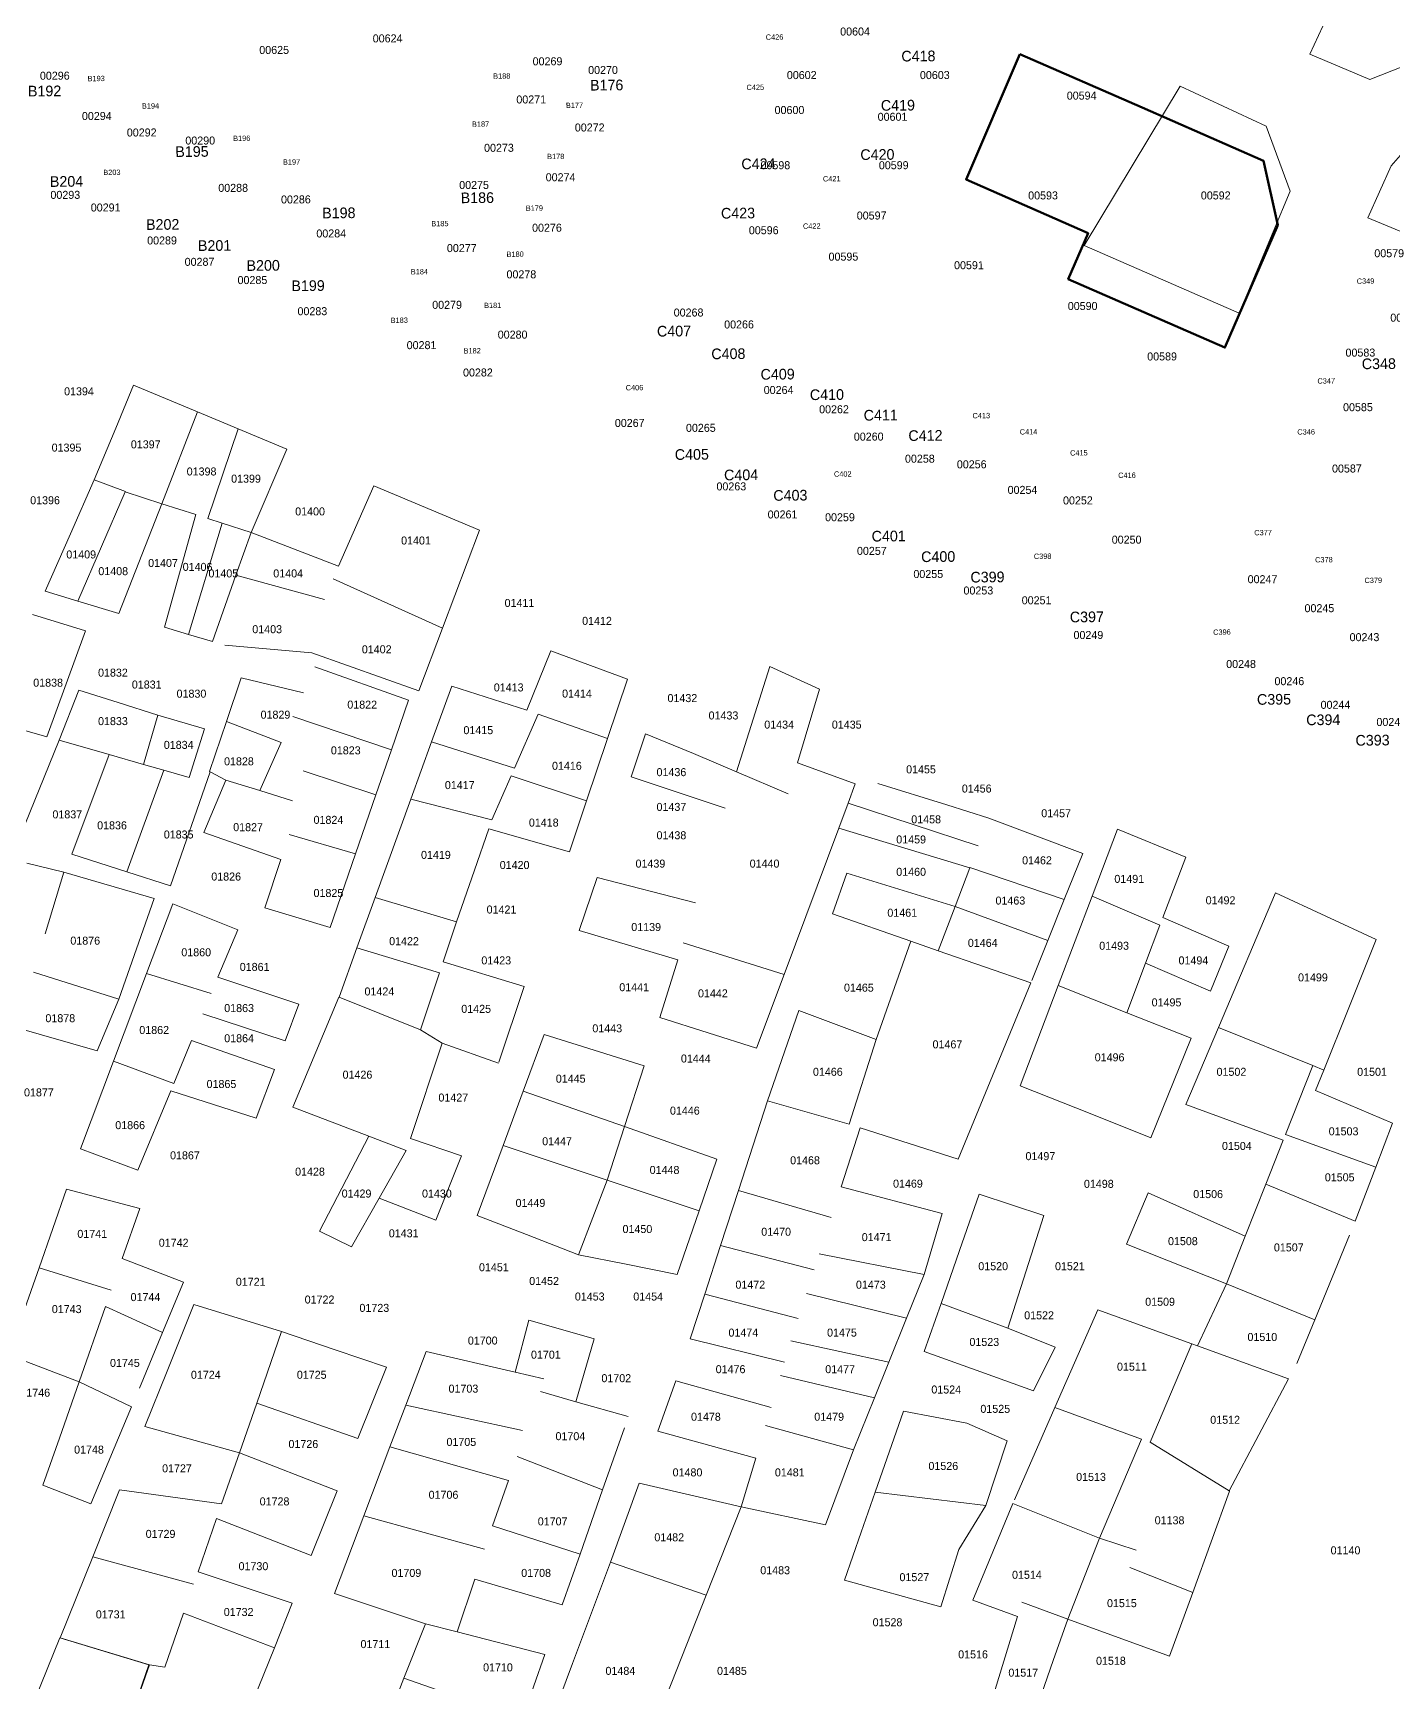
# Model space of a CAD drawing. Header units: metres. Extents: x 245232 to 248406, y 1633796 to 1637634.
# Drawn here: x 247452.9 to 247707.9, y 1634012.4 to 1634321.5 of the extents above; entities that cross this region are included whole.
import ezdxf
from ezdxf.enums import TextEntityAlignment as Align

# ---------------------------------------------------------------- set-up
doc = ezdxf.new("R2010")
doc.units = ezdxf.units.M
doc.header["$MEASUREMENT"] = 0
doc.layers.add('historique_numero_parcelle', color=7, linetype='Continuous')
doc.layers.add('numero_lot', color=7, linetype='Continuous')
doc.layers.add('LIMITES_PARCELLES', color=7, linetype='Continuous', lineweight=0, true_color=0xffffff)
doc.layers.add('PAKMM', color=7, linetype='Continuous', lineweight=0)
doc.styles.add('Style-FANCY', font='FANCY.shx')
doc.styles.add('Style-WORKING', font='WORKING.shx')

msp = doc.modelspace()

# ---------------------------------------------------------------- linework, layer by layer
at = {"layer": 'limites_parcelles'}
for p, q in [((247692.338, 1634317.551), (247700.34, 1634334.994)), ((247703.567, 1634312.794), (247692.338, 1634317.551)), ((247710.057, 1634315.366), (247703.567, 1634312.794)), ((247649.989, 1634281.705), (247667.981, 1634311.603)), ((247667.981, 1634311.603), (247684.12, 1634304.063)), ((247684.12, 1634304.063), (247688.618, 1634291.892)), ((247707.536, 1634296.654), (247711.505, 1634301.152)), ((247703.179, 1634286.902), (247707.536, 1634296.654)), ((247688.618, 1634291.892), (247679.093, 1634269.005)), ((247720.867, 1634279.549), (247703.179, 1634286.902)), ((247679.093, 1634269.005), (247649.989, 1634281.705)), ((247468.456, 1634247.475), (247471.813, 1634255.52)), ((247471.813, 1634255.52), (247483.781, 1634250.507)), ((247483.781, 1634250.507), (247477.098, 1634233.302)), ((247483.781, 1634250.507), (247491.43, 1634247.304)), ((247464.406, 1634237.77), (247468.456, 1634247.475)), ((247485.743, 1634230.523), (247491.43, 1634247.304)), ((247491.43, 1634247.304), (247500.523, 1634243.496)), ((247500.523, 1634243.496), (247493.821, 1634227.927)), ((247459.966, 1634227.663), (247464.406, 1634237.77)), ((247470.262, 1634235.571), (247464.406, 1634237.77)), ((247461.386, 1634215.023), (247470.235, 1634235.507)), ((247470.235, 1634235.507), (247470.262, 1634235.571)), ((247477.098, 1634233.302), (247470.235, 1634235.507)), ((247510.225, 1634221.577), (247516.876, 1634236.646)), ((247516.876, 1634236.646), (247536.683, 1634228.35)), ((247477.098, 1634233.302), (247469.041, 1634212.724)), ((247483.505, 1634231.243), (247477.098, 1634233.302)), ((247477.573, 1634210.162), (247483.505, 1634231.243)), ((247482.119, 1634208.796), (247488.403, 1634229.668)), ((247488.403, 1634229.668), (247485.743, 1634230.523)), ((247493.821, 1634227.927), (247488.403, 1634229.668)), ((247536.683, 1634228.35), (247529.706, 1634209.937)), ((247455.226, 1634216.873), (247459.966, 1634227.663)), ((247493.821, 1634227.927), (247491.003, 1634219.916)), ((247493.821, 1634227.927), (247510.225, 1634221.577)), ((247486.618, 1634207.445), (247491.003, 1634219.916)), ((247491.003, 1634219.916), (247507.613, 1634215.362)), ((247509.22, 1634219.186), (247529.706, 1634209.937)), ((247461.386, 1634215.023), (247455.226, 1634216.873)), ((247452.855, 1634212.528), (247462.765, 1634209.461)), ((247469.041, 1634212.724), (247461.386, 1634215.023)), ((247462.765, 1634209.461), (247455.525, 1634189.616)), ((247482.119, 1634208.796), (247477.573, 1634210.162)), ((247529.706, 1634209.937), (247525.253, 1634198.187)), ((247482.119, 1634208.796), (247486.618, 1634207.445)), ((247505.251, 1634205.331), (247488.899, 1634206.76)), ((247525.253, 1634198.187), (247505.251, 1634205.331)), ((247545.547, 1634194.589), (247550.045, 1634205.702)), ((247550.045, 1634205.702), (247564.398, 1634200.387)), ((247489.22, 1634192.483), (247491.969, 1634200.675)), ((247491.969, 1634200.675), (247503.637, 1634197.87)), ((247505.79, 1634202.713), (247523.358, 1634196.467)), ((247564.398, 1634200.387), (247560.673, 1634189.293)), ((247584.847, 1634183.005), (247591.107, 1634202.804)), ((247591.107, 1634202.804), (247600.425, 1634198.503)), ((247457.882, 1634188.943), (247461.54, 1634198.355)), ((247461.54, 1634198.355), (247468.93, 1634196.014)), ((247527.676, 1634188.667), (247531.439, 1634199.062)), ((247531.439, 1634199.062), (247545.547, 1634194.589)), ((247600.425, 1634198.503), (247596.277, 1634184.734)), ((247468.93, 1634196.014), (247476.345, 1634193.666)), ((247523.358, 1634196.467), (247520.159, 1634187.181)), ((247455.525, 1634189.616), (247444.699, 1634192.705)), ((247476.345, 1634193.666), (247473.684, 1634184.434)), ((247476.345, 1634193.666), (247485.111, 1634191.074)), ((247485.111, 1634191.074), (247482.232, 1634181.995)), ((247486.065, 1634183.081), (247489.22, 1634192.483)), ((247499.501, 1634188.558), (247489.22, 1634192.483)), ((247520.159, 1634187.181), (247501.641, 1634193.377)), ((247547.674, 1634193.844), (247543.245, 1634183.748)), ((247560.673, 1634189.293), (247547.674, 1634193.844)), ((247457.882, 1634188.943), (247450.459, 1634170.794)), ((247467.253, 1634186.269), (247457.882, 1634188.943)), ((247495.478, 1634179.5), (247499.501, 1634188.558)), ((247523.788, 1634177.923), (247527.676, 1634188.667)), ((247543.245, 1634183.748), (247527.676, 1634188.667)), ((247560.673, 1634189.293), (247556.735, 1634177.568)), ((247565.066, 1634182.084), (247567.79, 1634190.157)), ((247567.79, 1634190.157), (247576.793, 1634186.44)), ((247460.256, 1634167.602), (247467.253, 1634186.269)), ((247467.253, 1634186.269), (247473.684, 1634184.434)), ((247520.159, 1634187.181), (247517.249, 1634178.736)), ((247576.793, 1634186.44), (247584.847, 1634183.005)), ((247596.277, 1634184.734), (247607.108, 1634180.783)), ((247470.558, 1634164.298), (247477.465, 1634183.355)), ((247473.684, 1634184.434), (247477.465, 1634183.355)), ((247482.232, 1634181.995), (247477.465, 1634183.355)), ((247486.188, 1634183.015), (247478.739, 1634161.675)), ((247486.188, 1634183.015), (247486.065, 1634183.081)), ((247489.085, 1634181.466), (247486.188, 1634183.015)), ((247503.61, 1634183.212), (247517.249, 1634178.736)), ((247538.989, 1634174.043), (247542.605, 1634182.287)), ((247542.605, 1634182.287), (247556.735, 1634177.568)), ((247582.717, 1634176.2), (247565.066, 1634182.084)), ((247594.514, 1634178.882), (247584.847, 1634183.005)), ((247484.962, 1634171.665), (247489.085, 1634181.466)), ((247489.085, 1634181.466), (247495.478, 1634179.5)), ((247495.478, 1634179.5), (247501.599, 1634177.618)), ((247517.249, 1634178.736), (247513.435, 1634167.664)), ((247607.108, 1634180.783), (247605.745, 1634177.134)), ((247611.361, 1634180.856), (247624.281, 1634176.821)), ((247517.104, 1634159.455), (247523.788, 1634177.923)), ((247523.788, 1634177.923), (247538.989, 1634174.043)), ((247556.735, 1634177.568), (247553.525, 1634168.01)), ((247605.745, 1634177.134), (247603.999, 1634172.462)), ((247630.157, 1634169.149), (247605.745, 1634177.134)), ((247624.281, 1634176.821), (247632.145, 1634174.365)), ((247538.41, 1634172.341), (247535.693, 1634164.565)), ((247553.525, 1634168.01), (247538.41, 1634172.341)), ((247603.999, 1634172.462), (247593.75, 1634145.027)), ((247628.578, 1634165.003), (247603.999, 1634172.462)), ((247632.145, 1634174.365), (247649.732, 1634167.697)), ((247499.415, 1634166.617), (247484.962, 1634171.665)), ((247500.965, 1634171.306), (247513.435, 1634167.664)), ((247651.496, 1634159.704), (247656.269, 1634172.292)), ((247656.269, 1634172.292), (247669.051, 1634167.026)), ((247470.558, 1634164.298), (247460.256, 1634167.602)), ((247496.424, 1634157.565), (247499.415, 1634166.617)), ((247513.435, 1634167.664), (247508.664, 1634153.817)), ((247649.732, 1634167.697), (247646.292, 1634159.119)), ((247669.051, 1634167.026), (247664.765, 1634155.736)), ((247451.79, 1634165.89), (247458.737, 1634164.215)), ((247458.737, 1634164.215), (247455.208, 1634152.648)), ((247458.737, 1634164.215), (247475.691, 1634159.288)), ((247478.739, 1634161.675), (247470.558, 1634164.298)), ((247535.693, 1634164.565), (247532.318, 1634154.902)), ((247555.349, 1634153.289), (247558.705, 1634163.235)), ((247558.705, 1634163.235), (247577.17, 1634158.468)), ((247602.86, 1634156.422), (247605.512, 1634164.044)), ((247605.512, 1634164.044), (247625.83, 1634157.792)), ((247625.83, 1634157.792), (247628.578, 1634165.003)), ((247628.602, 1634165.066), (247646.292, 1634159.119)), ((247675.182, 1634135.122), (247685.882, 1634160.326)), ((247685.882, 1634160.326), (247704.748, 1634151.618)), ((247475.691, 1634159.288), (247469.056, 1634140.402)), ((247474.244, 1634145.21), (247479.176, 1634158.283)), ((247479.176, 1634158.283), (247491.325, 1634153.426)), ((247508.664, 1634153.817), (247496.424, 1634157.565)), ((247513.69, 1634150.021), (247517.104, 1634159.455)), ((247517.104, 1634159.455), (247532.318, 1634154.902)), ((247622.666, 1634149.487), (247625.83, 1634157.792)), ((247625.83, 1634157.792), (247643.202, 1634151.41)), ((247646.292, 1634159.119), (247643.202, 1634151.41)), ((247645.151, 1634142.969), (247651.496, 1634159.704)), ((247664.225, 1634154.314), (247651.496, 1634159.704)), ((247532.318, 1634154.902), (247529.814, 1634147.391)), ((247617.546, 1634151.28), (247602.86, 1634156.422)), ((247661.503, 1634147.143), (247664.225, 1634154.314)), ((247664.765, 1634155.736), (247677.13, 1634150.364)), ((247491.325, 1634153.426), (247487.627, 1634144.518)), ((247573.821, 1634147.762), (247555.349, 1634153.289)), ((247593.75, 1634145.027), (247574.833, 1634150.999)), ((247611.024, 1634132.871), (247617.546, 1634151.28)), ((247622.666, 1634149.487), (247617.546, 1634151.28)), ((247643.202, 1634151.41), (247640.189, 1634143.895)), ((247704.748, 1634151.618), (247699.478, 1634138.464)), ((247510.349, 1634140.79), (247513.69, 1634150.021)), ((247513.69, 1634150.021), (247529.129, 1634145.337)), ((247570.437, 1634136.946), (247573.821, 1634147.762)), ((247622.666, 1634149.487), (247640.005, 1634143.45)), ((247677.13, 1634150.364), (247673.695, 1634141.934)), ((247453.022, 1634145.482), (247469.056, 1634140.402)), ((247468.05, 1634128.793), (247474.244, 1634145.21)), ((247486.363, 1634141.473), (247474.244, 1634145.21)), ((247487.627, 1634144.518), (247502.772, 1634139.444)), ((247529.129, 1634145.337), (247525.571, 1634134.661)), ((247529.814, 1634147.391), (247545.056, 1634142.793)), ((247593.75, 1634145.027), (247588.587, 1634131.207)), ((247661.503, 1634147.143), (247657.984, 1634137.874)), ((247673.695, 1634141.934), (247661.503, 1634147.143)), ((247545.056, 1634142.793), (247540.282, 1634128.575)), ((247640.005, 1634143.45), (247626.377, 1634110.399)), ((247638.031, 1634124.193), (247645.151, 1634142.969)), ((247645.151, 1634142.969), (247657.984, 1634137.874)), ((247469.056, 1634140.402), (247464.956, 1634130.707)), ((247502.772, 1634139.444), (247500.205, 1634132.583)), ((247501.651, 1634120.17), (247510.294, 1634140.812)), ((247510.294, 1634140.812), (247510.349, 1634140.79)), ((247510.349, 1634140.79), (247525.571, 1634134.661)), ((247699.478, 1634138.464), (247694.936, 1634127.127)), ((247500.205, 1634132.583), (247484.771, 1634137.639)), ((247588.587, 1634131.207), (247570.437, 1634136.946)), ((247590.651, 1634121.331), (247596.543, 1634138.267)), ((247596.543, 1634138.267), (247611.024, 1634132.871)), ((247657.984, 1634137.874), (247670.084, 1634133.071)), ((247464.956, 1634130.707), (247449.569, 1634135.164)), ((247479.366, 1634124.621), (247482.693, 1634132.634)), ((247482.693, 1634132.634), (247498.212, 1634127.256)), ((247529.672, 1634132.147), (247523.691, 1634114.322)), ((247529.672, 1634132.147), (247525.571, 1634134.661)), ((247540.221, 1634128.424), (247529.672, 1634132.147)), ((247544.848, 1634123.179), (247548.786, 1634133.787)), ((247548.786, 1634133.787), (247567.511, 1634127.892)), ((247611.024, 1634132.871), (247605.944, 1634116.996)), ((247670.084, 1634133.071), (247662.485, 1634114.419)), ((247669.056, 1634120.692), (247675.182, 1634135.122)), ((247692.901, 1634127.95), (247675.182, 1634135.122)), ((247461.859, 1634112.383), (247468.05, 1634128.793)), ((247468.05, 1634128.793), (247479.366, 1634124.621)), ((247498.212, 1634127.256), (247494.778, 1634118.077)), ((247567.511, 1634127.892), (247563.837, 1634116.521)), ((247687.777, 1634115.045), (247692.901, 1634127.95)), ((247694.936, 1634127.127), (247692.901, 1634127.95)), ((247694.936, 1634127.127), (247693.389, 1634123.267)), ((247478.789, 1634123.231), (247472.605, 1634108.337)), ((247494.778, 1634118.077), (247478.789, 1634123.231)), ((247541.069, 1634113.001), (247544.848, 1634123.179)), ((247563.837, 1634116.521), (247544.848, 1634123.179)), ((247651.133, 1634118.956), (247638.031, 1634124.193)), ((247693.389, 1634123.267), (247707.803, 1634117.145)), ((247515.895, 1634114.726), (247501.651, 1634120.17)), ((247585.204, 1634104.553), (247590.651, 1634121.331)), ((247605.944, 1634116.996), (247590.651, 1634121.331)), ((247687.344, 1634113.957), (247669.056, 1634120.692)), ((247662.485, 1634114.419), (247651.133, 1634118.956)), ((247707.803, 1634117.145), (247704.659, 1634108.93)), ((247506.645, 1634096.895), (247515.895, 1634114.726)), ((247515.895, 1634114.726), (247522.925, 1634112.039)), ((247523.691, 1634114.322), (247533.28, 1634111.071)), ((247563.837, 1634116.521), (247560.596, 1634106.492)), ((247563.837, 1634116.521), (247581.176, 1634110.443)), ((247608.04, 1634116.319), (247604.426, 1634105.207)), ((247626.377, 1634110.399), (247608.04, 1634116.319)), ((247684.066, 1634105.701), (247687.344, 1634113.957)), ((247704.659, 1634108.93), (247687.777, 1634115.045)), ((247472.605, 1634108.337), (247461.859, 1634112.383)), ((247522.925, 1634112.039), (247517.842, 1634103.112)), ((247533.28, 1634111.071), (247528.445, 1634098.984)), ((247536.19, 1634099.857), (247541.069, 1634113.001)), ((247560.588, 1634106.495), (247541.069, 1634113.001)), ((247581.176, 1634110.443), (247577.836, 1634100.746)), ((247704.659, 1634108.93), (247700.787, 1634098.814)), ((247454.077, 1634090.059), (247459.224, 1634104.817)), ((247459.224, 1634104.817), (247472.988, 1634101.18)), ((247560.588, 1634106.495), (247555.223, 1634092.496)), ((247560.596, 1634106.492), (247560.588, 1634106.495)), ((247577.836, 1634100.746), (247560.596, 1634106.492)), ((247581.854, 1634094.233), (247585.204, 1634104.553)), ((247602.562, 1634099.474), (247585.204, 1634104.553)), ((247604.426, 1634105.207), (247623.379, 1634100.205)), ((247680.209, 1634095.99), (247684.066, 1634105.701)), ((247700.787, 1634098.814), (247684.066, 1634105.701)), ((247517.842, 1634103.112), (247512.639, 1634093.976)), ((247528.445, 1634098.984), (247517.842, 1634103.112)), ((247626.635, 1634093.291), (247630.33, 1634103.882)), ((247630.33, 1634103.882), (247642.437, 1634099.844)), ((247657.931, 1634094.487), (247662.027, 1634104.135)), ((247662.027, 1634104.135), (247680.209, 1634095.99)), ((247472.988, 1634101.18), (247469.698, 1634091.794)), ((247545.456, 1634096.273), (247536.19, 1634099.857)), ((247577.836, 1634100.746), (247573.726, 1634088.811)), ((247623.379, 1634100.205), (247620.027, 1634088.809)), ((247642.437, 1634099.844), (247638.648, 1634087.943)), ((247512.639, 1634093.976), (247506.645, 1634096.895)), ((247555.223, 1634092.496), (247545.456, 1634096.273)), ((247680.209, 1634095.99), (247676.667, 1634087.072)), ((247699.773, 1634096.164), (247693.237, 1634080.304)), ((247564.131, 1634090.722), (247555.223, 1634092.496)), ((247578.901, 1634085.139), (247581.854, 1634094.233)), ((247599.374, 1634089.672), (247581.854, 1634094.233)), ((247620.027, 1634088.809), (247600.346, 1634092.661)), ((247623.18, 1634083.386), (247626.635, 1634093.291)), ((247676.667, 1634087.072), (247657.931, 1634094.487)), ((247448.389, 1634073.75), (247454.077, 1634090.059)), ((247467.608, 1634085.831), (247454.077, 1634090.059)), ((247469.698, 1634091.794), (247481.168, 1634087.329)), ((247573.726, 1634088.811), (247564.131, 1634090.722)), ((247481.168, 1634087.329), (247477.24, 1634077.924)), ((247620.027, 1634088.809), (247616.721, 1634080.621)), ((247638.648, 1634087.943), (247635.71, 1634078.711)), ((247671.27, 1634075.43), (247676.667, 1634087.072)), ((247693.237, 1634080.304), (247676.667, 1634087.072)), ((247461.591, 1634068.668), (247466.55, 1634082.814)), ((247466.55, 1634082.814), (247477.24, 1634077.924)), ((247478.1, 1634070.676), (247483.118, 1634083.194)), ((247483.118, 1634083.194), (247499.564, 1634078.082)), ((247576.172, 1634076.734), (247578.901, 1634085.139)), ((247596.396, 1634080.517), (247578.901, 1634085.139)), ((247616.721, 1634080.621), (247597.93, 1634085.233)), ((247620.028, 1634074.351), (247623.18, 1634083.386)), ((247635.71, 1634078.711), (247623.18, 1634083.386)), ((247543.353, 1634070.469), (247545.905, 1634080.22)), ((247545.905, 1634080.22), (247551.374, 1634078.671)), ((247616.721, 1634080.621), (247613.385, 1634072.362)), ((247644.522, 1634063.877), (247652.546, 1634082.197)), ((247652.546, 1634082.197), (247670.222, 1634075.809)), ((247693.237, 1634080.304), (247689.851, 1634072.087)), ((247477.24, 1634077.924), (247472.891, 1634067.511)), ((247494.89, 1634064.661), (247499.564, 1634078.082)), ((247499.564, 1634078.082), (247509.606, 1634074.669)), ((247551.374, 1634078.671), (247558.146, 1634076.753)), ((247558.146, 1634076.753), (247554.732, 1634064.955)), ((247593.839, 1634072.333), (247576.172, 1634076.734)), ((247635.71, 1634078.711), (247644.603, 1634075.178)), ((247461.591, 1634068.668), (247448.389, 1634073.75)), ((247509.606, 1634074.669), (247519.194, 1634071.41)), ((247522.834, 1634064.311), (247526.641, 1634074.365)), ((247526.641, 1634074.365), (247543.353, 1634070.469)), ((247613.385, 1634072.362), (247595.043, 1634076.356)), ((247631.317, 1634070.307), (247620.028, 1634074.351)), ((247644.603, 1634075.178), (247640.505, 1634067.015)), ((247670.222, 1634075.809), (247662.38, 1634057.333)), ((247670.222, 1634075.809), (247671.27, 1634075.43)), ((247671.27, 1634075.43), (247688.331, 1634069.225)), ((247473.93, 1634060.274), (247478.1, 1634070.676)), ((247519.194, 1634071.41), (247513.866, 1634058.061)), ((247543.353, 1634070.469), (247548.741, 1634069.212)), ((247613.385, 1634072.362), (247610.693, 1634065.694)), ((247640.505, 1634067.015), (247631.317, 1634070.307)), ((247457.9, 1634058.139), (247461.591, 1634068.668)), ((247461.591, 1634068.668), (247471.415, 1634063.979)), ((247461.591, 1634068.668), (247461.591, 1634068.668)), ((247570.095, 1634059.452), (247573.492, 1634068.874)), ((247573.492, 1634068.874), (247591.304, 1634063.864)), ((247610.693, 1634065.694), (247593.099, 1634069.86)), ((247688.331, 1634069.225), (247677.175, 1634048.22)), ((247494.89, 1634064.661), (247491.647, 1634055.352)), ((247513.866, 1634058.061), (247494.89, 1634064.661)), ((247519.869, 1634056.481), (247522.834, 1634064.311)), ((247544.686, 1634059.52), (247522.834, 1634064.311)), ((247548.08, 1634066.831), (247554.732, 1634064.955)), ((247554.732, 1634064.955), (247564.556, 1634062.184)), ((247610.693, 1634065.694), (247606.752, 1634055.937)), ((247471.415, 1634063.979), (247463.817, 1634045.787)), ((247610.832, 1634047.989), (247616.136, 1634063.193)), ((247616.136, 1634063.193), (247627.984, 1634060.931)), ((247636.934, 1634046.554), (247644.522, 1634063.877)), ((247644.522, 1634063.877), (247660.769, 1634057.923)), ((247454.809, 1634049.321), (247457.9, 1634058.139)), ((247491.647, 1634055.352), (247473.93, 1634060.274)), ((247563.83, 1634060.075), (247559.732, 1634048.402)), ((247588.461, 1634054.365), (247570.095, 1634059.452)), ((247606.748, 1634055.938), (247590.285, 1634060.458)), ((247627.984, 1634060.931), (247635.594, 1634057.618)), ((247488.315, 1634045.786), (247491.647, 1634055.352)), ((247491.647, 1634055.352), (247509.952, 1634048.257)), ((247514.985, 1634043.582), (247519.869, 1634056.481)), ((247519.869, 1634056.481), (247542.11, 1634050.168)), ((247606.748, 1634055.938), (247601.524, 1634041.863)), ((247606.752, 1634055.937), (247606.748, 1634055.938)), ((247635.594, 1634057.618), (247631.55, 1634045.463)), ((247660.769, 1634057.923), (247652.855, 1634039.341)), ((247662.38, 1634057.333), (247677.175, 1634048.22)), ((247559.732, 1634048.402), (247543.714, 1634054.66)), ((247585.73, 1634045.241), (247588.461, 1634054.365)), ((247463.817, 1634045.787), (247454.809, 1634049.321)), ((247542.11, 1634050.168), (247539.084, 1634041.696)), ((247561.226, 1634034.851), (247566.578, 1634049.697)), ((247566.578, 1634049.697), (247585.73, 1634045.241)), ((247464.137, 1634035.841), (247469.173, 1634048.405)), ((247469.173, 1634048.405), (247488.315, 1634045.786)), ((247509.952, 1634048.257), (247505.111, 1634036.129)), ((247559.732, 1634048.402), (247555.498, 1634036.341)), ((247608.226, 1634040.518), (247610.832, 1634047.989)), ((247631.55, 1634045.463), (247610.832, 1634047.989)), ((247629.135, 1634027.744), (247636.646, 1634045.86)), ((247636.646, 1634045.86), (247652.855, 1634039.341)), ((247670.356, 1634029.173), (247677.238, 1634048.181)), ((247677.238, 1634048.181), (247677.175, 1634048.22)), ((247487.354, 1634043.027), (247483.89, 1634033.08)), ((247505.111, 1634036.129), (247487.354, 1634043.027)), ((247509.472, 1634029.023), (247514.985, 1634043.582)), ((247514.985, 1634043.582), (247537.616, 1634037.29)), ((247585.73, 1634045.241), (247579.158, 1634028.663)), ((247601.524, 1634041.863), (247585.73, 1634045.241)), ((247631.55, 1634045.463), (247626.532, 1634037.223)), ((247539.084, 1634041.696), (247555.498, 1634036.341)), ((247605.088, 1634031.523), (247608.226, 1634040.518)), ((247555.498, 1634036.341), (247552.166, 1634026.849)), ((247626.532, 1634037.223), (247623.148, 1634026.521)), ((247652.855, 1634039.341), (247646.928, 1634024.207)), ((247659.734, 1634037.118), (247652.855, 1634039.341)), ((247458.069, 1634020.702), (247464.137, 1634035.841)), ((247483.066, 1634030.715), (247464.137, 1634035.841)), ((247554.082, 1634015.85), (247561.218, 1634034.854)), ((247561.218, 1634034.854), (247561.226, 1634034.851)), ((247561.226, 1634034.851), (247579.158, 1634028.663)), ((247670.356, 1634029.173), (247658.57, 1634033.838)), ((247483.89, 1634033.08), (247501.544, 1634027.195)), ((247535.753, 1634031.696), (247532.452, 1634021.784)), ((247552.166, 1634026.849), (247535.753, 1634031.696)), ((247623.148, 1634026.521), (247605.088, 1634031.523)), ((247501.544, 1634027.195), (247498.201, 1634018.82)), ((247526.516, 1634023.307), (247509.472, 1634029.023)), ((247579.158, 1634028.663), (247571.76, 1634009.999)), ((247637.523, 1634024.658), (247629.135, 1634027.744)), ((247646.928, 1634024.207), (247638.356, 1634027.382)), ((247670.356, 1634029.173), (247666.028, 1634017.22)), ((247477.647, 1634015.158), (247481.183, 1634025.31)), ((247481.183, 1634025.31), (247498.201, 1634018.82)), ((247633.347, 1634010.99), (247637.523, 1634024.658)), ((247646.928, 1634024.207), (247644.21, 1634016.421)), ((247666.028, 1634017.22), (247646.928, 1634024.207)), ((247522.496, 1634013.111), (247526.516, 1634023.307)), ((247526.516, 1634023.307), (247532.452, 1634021.784)), ((247532.452, 1634021.784), (247548.907, 1634017.563)), ((247453.257, 1634008.961), (247457.963, 1634020.702)), ((247457.963, 1634020.702), (247474.684, 1634015.634)), ((247474.79, 1634015.634), (247458.069, 1634020.702)), ((247498.201, 1634018.82), (247494.253, 1634008.931)), ((247474.684, 1634015.634), (247471.589, 1634006.759)), ((247471.695, 1634006.759), (247474.79, 1634015.634)), ((247474.79, 1634015.634), (247477.647, 1634015.158)), ((247548.907, 1634017.563), (247544.633, 1634005.389)), ((247548.841, 1634001.891), (247554.082, 1634015.85)), ((247644.21, 1634016.421), (247641.451, 1634008.518)), ((247517.388, 1634000.156), (247522.496, 1634013.111)), ((247522.496, 1634013.111), (247544.633, 1634005.389))]:
    msp.add_line(p, q, dxfattribs=at)
at = {"layer": 'PAKMM', "color": 3, "lineweight": 53, "flags": 128}
msp.add_lwpolyline([(247637.98, 1634317.59), (247627.86, 1634294.09), (247650.76, 1634284), (247647.03, 1634275.42), (247676.4, 1634262.55), (247686.29, 1634285.51), (247683.63, 1634297.59), (247660.88, 1634307.56), (247637.98, 1634317.59)], close=True, dxfattribs=at)

# ---------------------------------------------------------------- texts
at = {"layer": 'historique_numero_parcelle', "style": 'Style-FANCY'}
for s, p in [('00624', (247519.429, 1634320.531)), ('00604', (247607.059, 1634321.819)), ('00625', (247498.163, 1634318.362)), ('00269', (247549.407, 1634316.235)), ('00270', (247559.811, 1634314.604)), ('00296', (247457.037, 1634313.535)), ('00602', (247597.064, 1634313.655)), ('00603', (247622.011, 1634313.655)), ('00271', (247546.353, 1634309.085)), ('00594', (247649.539, 1634309.802)), ('00294', (247464.914, 1634305.979)), ('00600', (247594.765, 1634307.1)), ('00601', (247614.087, 1634305.835)), ('00292', (247473.329, 1634302.89)), ('00272', (247557.315, 1634303.828)), ('00290', (247484.3, 1634301.378)), ('00273', (247540.3, 1634300.017)), ('00598', (247592.12, 1634296.751)), ('00599', (247614.309, 1634296.751)), ('00288', (247490.475, 1634292.508)), ('00275', (247535.636, 1634293.051)), ('00274', (247551.855, 1634294.498)), ('00293', (247459.008, 1634291.193)), ('00286', (247502.235, 1634290.339)), ('00593', (247642.303, 1634291.089)), ('00592', (247674.674, 1634291.089)), ('00291', (247466.572, 1634288.828)), ('00597', (247610.17, 1634287.322)), ('00284', (247508.863, 1634283.966)), ('00276', (247549.3, 1634285.035)), ('00596', (247589.936, 1634284.562)), ('00289', (247477.14, 1634282.651)), ('00277', (247533.336, 1634281.224)), ('00579', (247707.196, 1634280.255)), ('00287', (247484.169, 1634278.643)), ('00595', (247604.881, 1634279.617)), ('00591', (247628.41, 1634278.008)), ('00285', (247494.089, 1634275.226)), ('00278', (247544.504, 1634276.296)), ('00279', (247530.577, 1634270.579)), ('00283', (247505.326, 1634269.386)), ('00268', (247575.851, 1634269.136)), ('00590', (247649.728, 1634270.362)), ('00581', (247710.193, 1634268.18)), ('00280', (247542.862, 1634264.994)), ('00266', (247585.311, 1634266.902)), ('00281', (247525.791, 1634263.023)), ('00583', (247701.793, 1634261.626)), ('00589', (247664.616, 1634260.904)), ('00282', (247536.358, 1634257.897)), ('00264', (247592.727, 1634254.614)), ('00262', (247603.114, 1634251)), ('00585', (247701.333, 1634251.392)), ('00267', (247564.814, 1634248.438)), ('00265', (247578.15, 1634247.518)), ('00260', (247609.618, 1634245.875)), ('00258', (247619.209, 1634241.735)), ('00256', (247628.932, 1634240.684)), ('00587', (247699.263, 1634239.893)), ('00263', (247583.866, 1634236.544)), ('00254', (247638.451, 1634235.887)), ('00252', (247648.837, 1634233.916)), ('00261', (247593.465, 1634231.287)), ('00259', (247604.231, 1634230.762)), ('00257', (247610.209, 1634224.454)), ('00250', (247657.969, 1634226.556)), ('00255', (247620.786, 1634220.117)), ('00247', (247683.447, 1634219.143)), ('00253', (247630.18, 1634217.028)), ('00251', (247641.093, 1634215.188)), ('00245', (247694.11, 1634213.71)), ('00249', (247650.801, 1634208.683)), ('00243', (247702.56, 1634208.277)), ('00248', (247679.423, 1634203.246)), ('00246', (247688.477, 1634200.026)), ('00244', (247697.121, 1634195.599)), ('00242', (247707.59, 1634192.379))]:
    msp.add_text(s, height=1.5, rotation=0.1323, dxfattribs=at).set_placement(p, align=Align.MIDDLE_CENTER)
for s, p in [('01394', (247461.569, 1634254.367)), ('01395', (247459.232, 1634243.815)), ('01397', (247474.082, 1634244.422)), ('01398', (247484.555, 1634239.338)), ('01399', (247492.883, 1634237.994)), ('01396', (247455.213, 1634233.945)), ('01400', (247504.894, 1634231.853)), ('01401', (247524.749, 1634226.399)), ('01409', (247461.985, 1634223.785)), ('01407', (247477.325, 1634222.184)), ('01406', (247483.803, 1634221.453)), ('01408', (247467.989, 1634220.65)), ('01405', (247488.633, 1634220.228)), ('01404', (247500.786, 1634220.228)), ('01411', (247544.15, 1634214.694)), ('01403', (247496.849, 1634209.77)), ('01412', (247558.682, 1634211.335)), ('01402', (247517.389, 1634205.999)), ('01838', (247455.785, 1634199.742)), ('01832', (247467.937, 1634201.628)), ('01831', (247474.271, 1634199.399)), ('01830', (247482.658, 1634197.685)), ('01413', (247542.121, 1634198.853)), ('01414', (247554.928, 1634197.701)), ('01432', (247574.688, 1634196.857)), ('01829', (247498.405, 1634193.742)), ('01822', (247514.666, 1634195.627)), ('01433', (247582.39, 1634193.6)), ('01833', (247467.937, 1634192.542)), ('01415', (247536.435, 1634190.844)), ('01434', (247592.832, 1634191.885)), ('01435', (247605.498, 1634191.885)), ('01834', (247480.261, 1634188.084)), ('01823', (247511.585, 1634187.056)), ('01828', (247491.559, 1634184.999)), ('01416', (247553.038, 1634184.158)), ('01436', (247572.634, 1634182.971)), ('01455', (247619.423, 1634183.497)), ('01417', (247532.954, 1634180.548)), ('01456', (247629.864, 1634179.897)), ('01837', (247459.379, 1634175.056)), ('01437', (247572.634, 1634176.456)), ('01457', (247644.755, 1634175.268)), ('01836', (247467.766, 1634172.998)), ('01827', (247493.27, 1634172.656)), ('01824', (247508.333, 1634174.027)), ('01418', (247548.702, 1634173.519)), ('01458', (247620.386, 1634174.13)), ('01835', (247480.261, 1634171.284)), ('01438', (247572.634, 1634171.142)), ('01459', (247617.575, 1634170.355)), ('01419', (247528.481, 1634167.463)), ('01420', (247543.236, 1634165.56)), ('01439', (247568.697, 1634165.828)), ('01440', (247590.093, 1634165.828)), ('01462', (247641.166, 1634166.443)), ('01826', (247489.162, 1634163.398)), ('01460', (247617.575, 1634164.286)), ('01491', (247658.462, 1634162.964)), ('01825', (247508.333, 1634160.312)), ('01421', (247540.777, 1634157.219)), ('01461', (247615.906, 1634156.617)), ('01463', (247636.178, 1634158.9)), ('01492', (247675.578, 1634158.948)), ('01139', (247567.901, 1634153.934)), ('01876', (247462.744, 1634151.383)), ('01422', (247522.506, 1634151.285)), ('01464', (247630.994, 1634150.965)), ('01493', (247655.625, 1634150.425)), ('01860', (247483.546, 1634149.201)), ('01423', (247539.794, 1634147.685)), ('01494', (247670.492, 1634147.682)), ('01861', (247494.5, 1634146.458)), ('01499', (247692.897, 1634144.493)), ('01424', (247517.885, 1634141.856)), ('01441', (247565.652, 1634142.652)), ('01442', (247580.407, 1634141.5)), ('01465', (247607.776, 1634142.571)), ('01863', (247491.591, 1634138.744)), ('01425', (247536.028, 1634138.599)), ('01495', (247665.449, 1634139.809)), ('01878', (247458.068, 1634136.845)), ('01862', (247475.672, 1634134.629)), ('01443', (247560.6, 1634134.943)), ('01864', (247491.591, 1634133.086)), ('01467', (247624.38, 1634131.942)), ('01444', (247577.203, 1634129.285)), ('01496', (247654.778, 1634129.51)), ('01426', (247513.777, 1634126.256)), ('01445', (247553.753, 1634125.514)), ('01466', (247601.957, 1634126.799)), ('01502', (247677.62, 1634126.793)), ('01501', (247703.98, 1634126.793)), ('01877', (247454.058, 1634122.934)), ('01865', (247488.282, 1634124.508)), ('01427', (247531.749, 1634121.97)), ('01446', (247575.149, 1634119.514)), ('01866', (247471.165, 1634116.793)), ('01447', (247551.196, 1634113.779)), ('01504', (247678.635, 1634112.894)), ('01503', (247698.644, 1634115.637)), ('01867', (247481.435, 1634111.136)), ('01468', (247597.681, 1634110.208)), ('01497', (247641.803, 1634110.984)), ('01428', (247504.876, 1634108.084)), ('01448', (247571.345, 1634108.391)), ('01505', (247697.917, 1634107.016)), ('01429', (247513.605, 1634103.97)), ('01430', (247528.668, 1634103.97)), ('01469', (247616.972, 1634105.827)), ('01498', (247652.758, 1634105.793)), ('01506', (247673.251, 1634103.868)), ('01449', (247546.208, 1634102.219)), ('01741', (247464.057, 1634096.416)), ('01742', (247479.316, 1634094.751)), ('01431', (247522.441, 1634096.52)), ('01450', (247566.259, 1634097.321)), ('01470', (247592.267, 1634096.81)), ('01471', (247611.102, 1634095.802)), ('01508', (247668.516, 1634095.049)), ('01507', (247688.371, 1634093.874)), ('01451', (247539.348, 1634090.155)), ('01520', (247632.954, 1634090.354)), ('01521', (247647.332, 1634090.354)), ('01721', (247493.759, 1634087.434)), ('01452', (247548.763, 1634087.583)), ('01472', (247587.421, 1634086.887)), ('01473', (247610.016, 1634086.887)), ('01743', (247459.265, 1634082.309)), ('01744', (247474.034, 1634084.563)), ('01722', (247506.67, 1634084.103)), ('01723', (247516.94, 1634082.536)), ('01453', (247557.321, 1634084.669)), ('01454', (247568.276, 1634084.669)), ('01509', (247664.243, 1634083.686)), ('01522', (247641.561, 1634081.146)), ('01700', (247537.261, 1634076.411)), ('01474', (247586.118, 1634077.902)), ('01475', (247604.604, 1634077.902)), ('01523', (247631.291, 1634076.15)), ('01510', (247683.413, 1634077.085)), ('01701', (247549.096, 1634073.766)), ('01745', (247470.176, 1634072.219)), ('01724', (247485.347, 1634069.997)), ('01725', (247505.202, 1634069.997)), ('01476', (247583.721, 1634071.044)), ('01477', (247604.261, 1634071.044)), ('01511', (247658.956, 1634071.516)), ('01746', (247453.374, 1634066.643)), ('01703', (247533.642, 1634067.398)), ('01702', (247562.301, 1634069.357)), ('01524', (247624.151, 1634067.235)), ('01525', (247633.345, 1634063.611)), ('01478', (247579.1, 1634062.13)), ('01479', (247602.207, 1634062.13)), ('01512', (247676.438, 1634061.557)), ('01705', (247533.251, 1634057.406)), ('01704', (247553.693, 1634058.484)), ('01748', (247463.449, 1634055.965)), ('01726', (247503.633, 1634057.015)), ('01727', (247479.938, 1634052.459)), ('01480', (247575.649, 1634051.695)), ('01481', (247594.82, 1634051.695)), ('01526', (247623.606, 1634052.904)), ('01513', (247651.298, 1634050.854)), ('01728', (247498.235, 1634046.257)), ('01706', (247529.907, 1634047.5)), ('01707', (247550.367, 1634042.513)), ('01138', (247666.022, 1634042.716)), ('01729', (247476.864, 1634040.171)), ('01482', (247572.225, 1634039.524)), ('01140', (247699.003, 1634037.083)), ('01730', (247494.274, 1634034.112)), ('01709', (247522.947, 1634032.849)), ('01708', (247547.27, 1634032.849)), ('01483', (247592.081, 1634033.352)), ('01514', (247639.279, 1634032.496)), ('01527', (247618.176, 1634032.055)), ('01515', (247657.081, 1634027.181)), ('01731', (247467.514, 1634025.078)), ('01732', (247491.499, 1634025.526)), ('01528', (247613.146, 1634023.602)), ('01711', (247517.135, 1634019.505)), ('01516', (247629.18, 1634017.581)), ('01710', (247540.117, 1634015.141)), ('01484', (247563.063, 1634014.494)), ('01485', (247583.977, 1634014.494)), ('01517', (247638.595, 1634014.152)), ('01518', (247655.027, 1634016.381))]:
    msp.add_text(s, height=1.5, dxfattribs=at).set_placement(p, align=Align.MIDDLE_CENTER)
at = {"layer": 'numero_lot', "linetype": 'Continuous'}
for s, height, style, p in [('C426', 1, 'Style-WORKING', (247590.321, 1634320.262)), ('C418', 2, 'Style-WORKING', (247615.751, 1634316.195)), ('B192', 2, 'Style-WORKING', (247452.011, 1634309.64)), ('B193', 1, 'Style-WORKING', (247463.184, 1634312.496)), ('B188', 1, 'Style-WORKING', (247539.227, 1634312.955)), ('B176', 2, 'Style-WORKING', (247557.387, 1634310.751)), ('C425', 1, 'Style-WORKING', (247586.716, 1634310.848)), ('B194', 1, 'Style-WORKING', (247473.373, 1634307.357)), ('B177', 1, 'Style-WORKING', (247552.857, 1634307.472)), ('C419', 2, 'Style-WORKING', (247611.906, 1634306.963)), ('B196', 1, 'Style-WORKING', (247490.475, 1634301.287)), ('B187', 1, 'Style-WORKING', (247535.255, 1634303.951)), ('B195', 2, 'Style-WORKING', (247479.639, 1634298.289)), ('C420', 2, 'Style-WORKING', (247608.062, 1634297.733)), ('B197', 1, 'Style-WORKING', (247499.822, 1634296.851)), ('B178', 1, 'Style-WORKING', (247549.338, 1634297.888)), ('C424', 2, 'Style-WORKING', (247585.756, 1634295.987)), ('B204', 2, 'Style-WORKING', (247456.126, 1634292.688)), ('B203', 1, 'Style-FANCY', (247466.139, 1634294.902)), ('C421', 1, 'Style-WORKING', (247601.046, 1634293.707)), ('B186', 2, 'Style-WORKING', (247533.139, 1634289.633)), ('B198', 2, 'Style-WORKING', (247507.171, 1634286.788)), ('B179', 1, 'Style-WORKING', (247545.332, 1634288.195)), ('C423', 2, 'Style-WORKING', (247581.934, 1634286.741)), ('B202', 2, 'Style-WORKING', (247474.153, 1634284.621)), ('B185', 1, 'Style-WORKING', (247527.627, 1634285.297)), ('C422', 1, 'Style-WORKING', (247597.301, 1634284.836)), ('B201', 2, 'Style-WORKING', (247483.883, 1634280.669)), ('B180', 1, 'Style-WORKING', (247541.73, 1634279.56)), ('B200', 2, 'Style-WORKING', (247492.986, 1634276.938)), ('B199', 2, 'Style-WORKING', (247501.406, 1634273.144)), ('B184', 1, 'Style-WORKING', (247523.778, 1634276.275)), ('C349', 1, 'Style-WORKING', (247701.115, 1634274.517)), ('B183', 1, 'Style-WORKING', (247520.005, 1634267.176)), ('B181', 1, 'Style-WORKING', (247537.52, 1634269.97)), ('C407', 2, 'Style-WORKING', (247569.936, 1634264.625)), ('B182', 1, 'Style-WORKING', (247533.674, 1634261.449)), ('C408', 2, 'Style-WORKING', (247580.123, 1634260.378)), ('C348', 2, 'Style-WORKING', (247702.066, 1634258.511)), ('C409', 2, 'Style-WORKING', (247589.361, 1634256.547)), ('C347', 1, 'Style-WORKING', (247693.743, 1634255.804)), ('C406', 1, 'Style-WORKING', (247564.068, 1634254.535)), ('C410', 2, 'Style-WORKING', (247598.598, 1634252.716)), ('C411', 2, 'Style-WORKING', (247608.682, 1634248.87)), ('C413', 1, 'Style-WORKING', (247629.09, 1634249.3)), ('C412', 2, 'Style-WORKING', (247617.071, 1634245.054)), ('C414', 1, 'Style-WORKING', (247637.941, 1634246.262)), ('C346', 1, 'Style-WORKING', (247689.976, 1634246.245)), ('C405', 2, 'Style-WORKING', (247573.273, 1634241.505)), ('C415', 1, 'Style-WORKING', (247647.372, 1634242.317)), ('C404', 2, 'Style-WORKING', (247582.51, 1634237.674)), ('C402', 1, 'Style-WORKING', (247603.111, 1634238.355)), ('C416', 1, 'Style-WORKING', (247656.39, 1634238.123)), ('C403', 2, 'Style-WORKING', (247591.747, 1634233.844)), ('C401', 2, 'Style-WORKING', (247610.177, 1634226.2)), ('C377', 1, 'Style-WORKING', (247681.907, 1634227.366)), ('C400', 2, 'Style-WORKING', (247619.459, 1634222.351)), ('C398', 1, 'Style-WORKING', (247640.579, 1634222.934)), ('C378', 1, 'Style-WORKING', (247693.304, 1634222.282)), ('C399', 2, 'Style-WORKING', (247628.696, 1634218.52)), ('C379', 1, 'Style-WORKING', (247702.563, 1634218.423)), ('C397', 2, 'Style-WORKING', (247647.329, 1634211.054)), ('C396', 1, 'Style-WORKING', (247674.19, 1634208.708)), ('C395', 2, 'Style-WORKING', (247682.414, 1634195.595)), ('C394', 2, 'Style-WORKING', (247691.651, 1634191.763)), ('C393', 2, 'Style-WORKING', (247700.887, 1634187.933))]:
    msp.add_text(s, height=height, rotation=0.51224, dxfattribs=dict(at, style=style)).set_placement(p)

doc.saveas('drawing.dxf')
